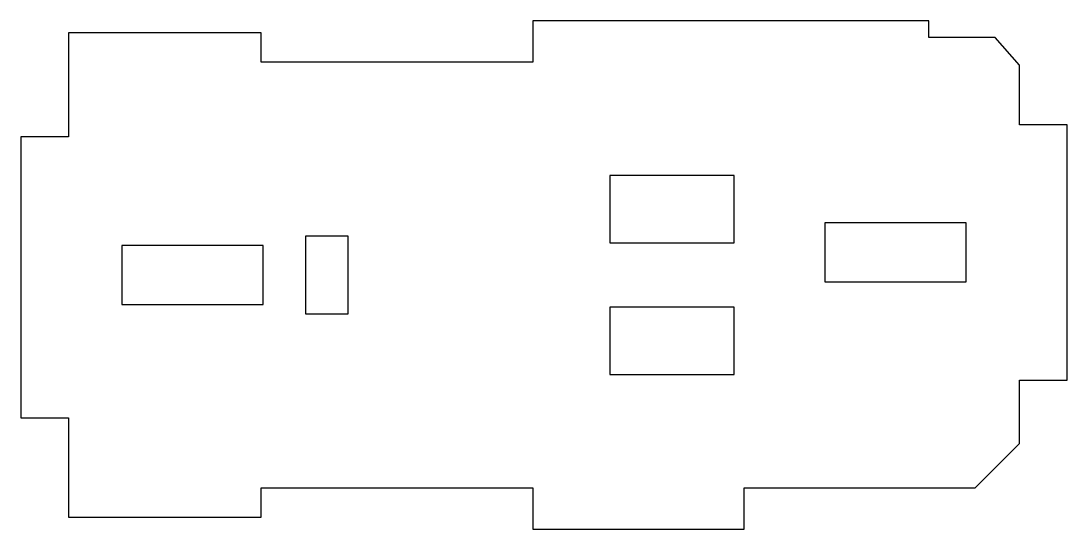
# Model space of a CAD drawing. Header units: inches. Extents: x -0.6 to 52.7, y -1.6 to 24.3.
import ezdxf

# ---------------------------------------------------------------- set-up
doc = ezdxf.new("R2010")
doc.units = ezdxf.units.IN
doc.header["$MEASUREMENT"] = 0
doc.layers.add('Roof Open', color=8, linetype='Continuous')
doc.layers.add('Roof slab', color=3, linetype='Continuous')

msp = doc.modelspace()

# ---------------------------------------------------------------- linework, layer by layer
at = {"layer": 'Roof Open'}
for points in [[(35.748, 16.404), (29.424, 16.404), (29.424, 12.984), (35.748, 12.984)], [(47.58, 13.992), (40.368, 13.992), (40.368, 10.992), (47.58, 10.992)], [(11.76, 12.84), (4.548, 12.84), (4.548, 9.84), (11.76, 9.84)], [(16.08, 13.32), (13.92, 13.32), (13.92, 9.36), (16.08, 9.36)], [(29.424, 6.276), (35.748, 6.276), (35.748, 9.696), (29.424, 9.696)]]:
    msp.add_lwpolyline(points, close=True, dxfattribs=at)
at = {"layer": 'Roof slab'}
msp.add_lwpolyline([(50.292, 22.038), (49.052, 23.448), (45.672, 23.448), (45.672, 24.288), (25.488, 24.288), (25.488, 22.188), (11.652, 22.188), (11.652, 23.688), (1.836, 23.688), (1.836, 18.384), (-0.588, 18.384), (-0.588, 4.056), (1.836, 4.056), (1.836, -1.008), (11.652, -1.008), (11.652, 0.492), (25.488, 0.492), (25.488, -1.608), (36.264, -1.608), (36.264, 0.492), (48.033, 0.492), (50.292, 2.751), (50.292, 5.988), (52.716, 5.988), (52.716, 18.996), (50.292, 18.996)], close=True, dxfattribs=at)

doc.saveas('drawing.dxf')
